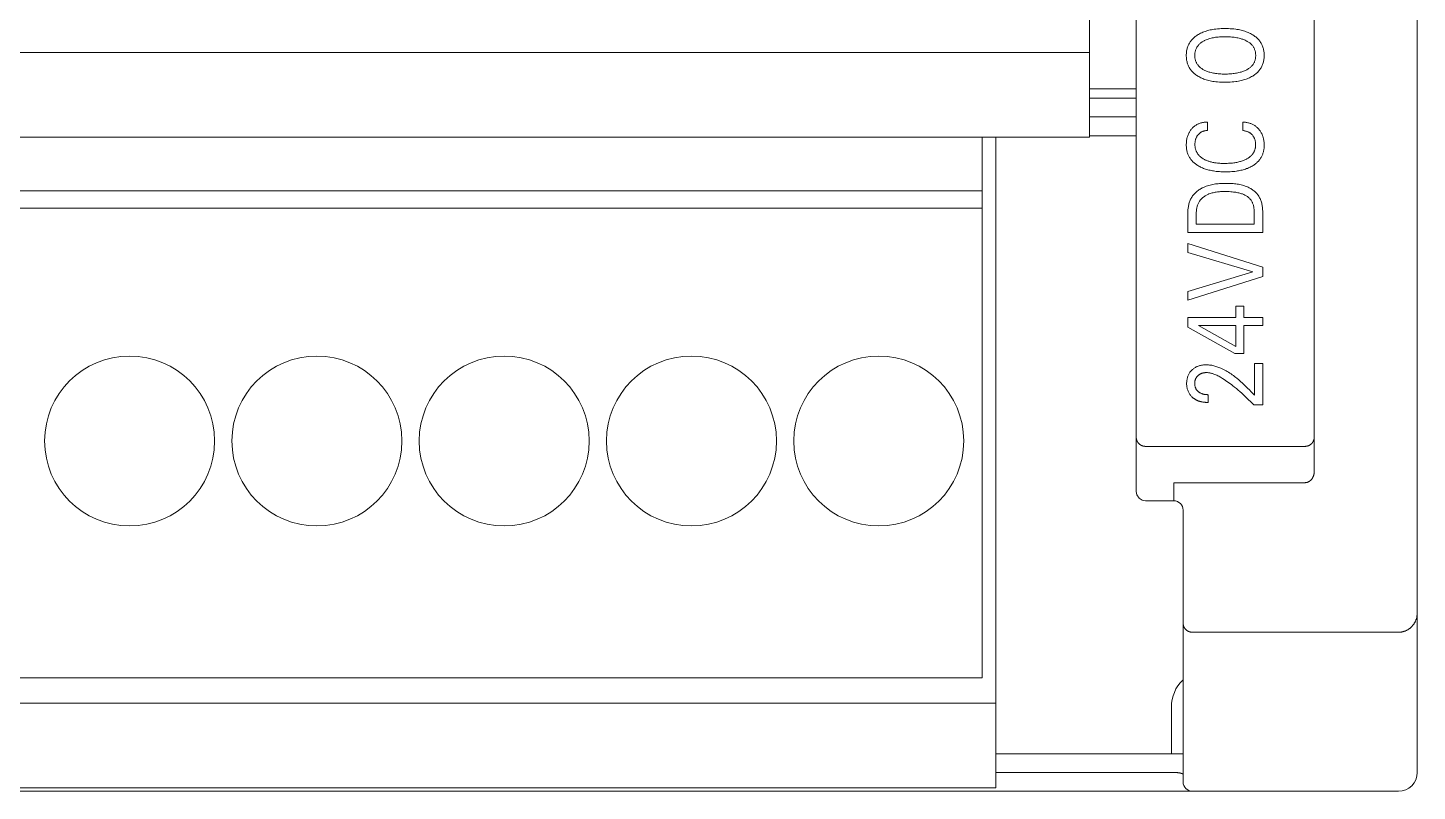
# Model space of a CAD drawing. Header units: millimetres. Extents: x 0 to 420, y 0 to 297.
# Drawn here: x 216.25 to 245.92, y 120.72 to 137.02 of the extents above; entities that cross this region are included whole.
import ezdxf

# ---------------------------------------------------------------- set-up
doc = ezdxf.new("R2010")
doc.units = ezdxf.units.MM
doc.layers.add('eProC - L2', color=41, linetype='Continuous', lineweight=20)

msp = doc.modelspace()

# ---------------------------------------------------------------- linework, layer by layer
at = {"layer": 'eProC - L2', "linetype": 'Continuous'}
for p, q in [((245.924, 167.515), (245.924, 121.115)), ((243.724, 127.543), (243.724, 160.901)), ((238.924, 147.334), (238.924, 134.685)), ((239.924, 145.615), (239.924, 127.119)), ((193.924, 136.495), (238.924, 136.495)), ((238.924, 135.715), (239.924, 135.715)), ((239.924, 135.515), (238.924, 135.515)), ((238.924, 135.115), (239.924, 135.115)), ((241.448, 135.004), (241.448, 134.825)), ((242.2, 134.825), (242.2, 135.004)), ((193.924, 134.685), (238.924, 134.685)), ((236.634, 123.135), (236.634, 134.685)), ((236.924, 134.685), (236.924, 120.785)), ((239.924, 134.715), (238.924, 134.715)), ((236.634, 133.535), (192.214, 133.535)), ((236.634, 133.167), (192.214, 133.167)), ((241.024, 132.648), (241.024, 133.053)), ((241.205, 133.053), (241.205, 132.823)), ((242.442, 132.823), (242.442, 133.089)), ((242.624, 133.088), (242.624, 132.648)), ((242.624, 132.648), (241.024, 132.648)), ((241.205, 132.823), (242.442, 132.823)), ((241.024, 132.224), (241.024, 132.414)), ((241.024, 132.414), (242.624, 131.906)), ((242.414, 131.81), (241.024, 132.224)), ((241.024, 131.391), (242.414, 131.81)), ((242.624, 131.906), (242.624, 131.71)), ((242.624, 131.71), (241.024, 131.202)), ((241.024, 131.202), (241.024, 131.391)), ((242.049, 130.831), (242.049, 131.073)), ((242.049, 131.073), (242.224, 131.073)), ((242.224, 131.073), (242.224, 130.831)), ((241.024, 130.628), (241.024, 130.831)), ((241.024, 130.831), (242.049, 130.831)), ((242.031, 130.064), (241.024, 130.628)), ((241.252, 130.659), (242.049, 130.214)), ((242.049, 130.659), (241.252, 130.659)), ((242.049, 130.214), (242.049, 130.659)), ((242.224, 130.831), (242.624, 130.831)), ((242.224, 130.659), (242.224, 130.064)), ((242.624, 130.659), (242.224, 130.659)), ((242.624, 130.831), (242.624, 130.659)), ((242.224, 130.064), (242.031, 130.064)), ((242.449, 129.174), (242.449, 129.848)), ((242.449, 129.848), (242.624, 129.848)), ((242.624, 129.848), (242.624, 128.965)), ((241.456, 129.184), (241.456, 129.018)), ((242.624, 128.965), (242.432, 128.965)), ((240.124, 128.08), (243.524, 128.08)), ((240.724, 126.919), (240.724, 127.304)), ((240.724, 127.304), (243.524, 127.304)), ((239.924, 127.119), (239.939, 127.042)), ((239.939, 127.042), (239.983, 126.976)), ((239.983, 126.976), (240.051, 126.932)), ((240.051, 126.932), (240.124, 126.919)), ((240.724, 126.919), (240.124, 126.919)), ((240.924, 120.915), (240.924, 126.719)), ((245.524, 124.11), (241.124, 124.11)), ((236.634, 123.135), (192.214, 123.135)), ((191.924, 122.595), (236.924, 122.595)), ((240.674, 121.515), (240.674, 122.515)), ((236.924, 121.515), (240.924, 121.515)), ((191.924, 120.785), (236.924, 120.785)), ((176.324, 120.715), (245.524, 120.715))]:
    msp.add_line(p, q, dxfattribs=at)
for points in [[(242.408, 136.87), (242.386, 136.883), (242.364, 136.895), (242.34, 136.906), (242.317, 136.917), (242.293, 136.927), (242.269, 136.936), (242.245, 136.944), (242.217, 136.953), (242.189, 136.961), (242.161, 136.968), (242.132, 136.974), (242.104, 136.98), (242.075, 136.985), (242.047, 136.989), (242.008, 136.994), (241.969, 136.998), (241.931, 137), (241.892, 137.002), (241.853, 137.003), (241.814, 137.004), (241.776, 137.003), (241.738, 137.002), (241.7, 137), (241.662, 136.997), (241.624, 136.993), (241.587, 136.988), (241.558, 136.984), (241.53, 136.979), (241.502, 136.973), (241.475, 136.967), (241.447, 136.96), (241.42, 136.951), (241.392, 136.943), (241.368, 136.934), (241.345, 136.924), (241.321, 136.914), (241.298, 136.903), (241.276, 136.892), (241.253, 136.879), (241.231, 136.866), (241.215, 136.855), (241.199, 136.844), (241.183, 136.832), (241.168, 136.82), (241.153, 136.807), (241.138, 136.794), (241.124, 136.78), (241.111, 136.765), (241.098, 136.751), (241.087, 136.736), (241.076, 136.721), (241.066, 136.705), (241.057, 136.689), (241.048, 136.673), (241.039, 136.657), (241.032, 136.64), (241.025, 136.623), (241.019, 136.605), (241.013, 136.586), (241.008, 136.567), (241.003, 136.548), (241, 136.528), (240.997, 136.509), (240.995, 136.489), (240.993, 136.469), (240.992, 136.449), (240.992, 136.43), (240.992, 136.41), (240.993, 136.39), (240.995, 136.37), (240.997, 136.35), (241, 136.33), (241.003, 136.311), (241.008, 136.291), (241.013, 136.272), (241.019, 136.253), (241.025, 136.236), (241.032, 136.219), (241.039, 136.202), (241.047, 136.185), (241.056, 136.169), (241.066, 136.153), (241.076, 136.137), (241.087, 136.122), (241.098, 136.107), (241.111, 136.092), (241.124, 136.078), (241.138, 136.064), (241.152, 136.051), (241.167, 136.038), (241.182, 136.026), (241.198, 136.014), (241.214, 136.003), (241.23, 135.992), (241.237, 135.988)], [(241.237, 135.988), (241.258, 135.976), (241.28, 135.964), (241.301, 135.953), (241.323, 135.943), (241.346, 135.934), (241.368, 135.925), (241.391, 135.917), (241.418, 135.908), (241.446, 135.9), (241.473, 135.893), (241.501, 135.886), (241.529, 135.881), (241.557, 135.876), (241.586, 135.871), (241.623, 135.867), (241.662, 135.863), (241.7, 135.86), (241.738, 135.858), (241.776, 135.857), (241.814, 135.856), (241.853, 135.857), (241.892, 135.858), (241.931, 135.86), (241.969, 135.863), (242.008, 135.866), (242.047, 135.871), (242.075, 135.875), (242.104, 135.88), (242.133, 135.886), (242.161, 135.892), (242.189, 135.899), (242.217, 135.907), (242.245, 135.916), (242.27, 135.924), (242.294, 135.933), (242.318, 135.943), (242.341, 135.953), (242.364, 135.965), (242.387, 135.977), (242.41, 135.99), (242.426, 136), (242.443, 136.011), (242.459, 136.023), (242.475, 136.035), (242.49, 136.048), (242.505, 136.061), (242.519, 136.075), (242.533, 136.09), (242.546, 136.105), (242.558, 136.119), (242.569, 136.134), (242.58, 136.15), (242.589, 136.166), (242.599, 136.182), (242.607, 136.199), (242.615, 136.216), (242.622, 136.234), (242.628, 136.251), (242.634, 136.27), (242.64, 136.29), (242.644, 136.309), (242.648, 136.329), (242.651, 136.349), (242.653, 136.369), (242.654, 136.389), (242.655, 136.409), (242.656, 136.43), (242.655, 136.45), (242.654, 136.47), (242.653, 136.49), (242.651, 136.51), (242.648, 136.53), (242.644, 136.549), (242.639, 136.569), (242.634, 136.588), (242.628, 136.607), (242.622, 136.625), (242.615, 136.642), (242.607, 136.66), (242.598, 136.676), (242.589, 136.693), (242.579, 136.709), (242.569, 136.724), (242.558, 136.739), (242.546, 136.754), (242.533, 136.769), (242.519, 136.784), (242.504, 136.798), (242.489, 136.811), (242.474, 136.824), (242.458, 136.836), (242.442, 136.848), (242.425, 136.859), (242.408, 136.87)], [(241.379, 136.745), (241.398, 136.754), (241.417, 136.763), (241.436, 136.771), (241.456, 136.778), (241.476, 136.784), (241.496, 136.79), (241.521, 136.797), (241.545, 136.803), (241.57, 136.808), (241.595, 136.812), (241.619, 136.816), (241.644, 136.819), (241.673, 136.822), (241.702, 136.825), (241.73, 136.826), (241.759, 136.828), (241.788, 136.828), (241.817, 136.829), (241.846, 136.829), (241.875, 136.828), (241.904, 136.827), (241.934, 136.825), (241.963, 136.822), (241.992, 136.819), (242.017, 136.816), (242.043, 136.812), (242.068, 136.808), (242.093, 136.803), (242.118, 136.798), (242.143, 136.791), (242.161, 136.786), (242.179, 136.78), (242.197, 136.774), (242.215, 136.768), (242.233, 136.76), (242.251, 136.753), (242.268, 136.744), (242.282, 136.737), (242.295, 136.73), (242.309, 136.722), (242.322, 136.713), (242.335, 136.704), (242.347, 136.695), (242.36, 136.685), (242.371, 136.675), (242.382, 136.664), (242.392, 136.654), (242.401, 136.643), (242.41, 136.632), (242.418, 136.621), (242.426, 136.609), (242.433, 136.597), (242.44, 136.584), (242.446, 136.572), (242.451, 136.559), (242.456, 136.545), (242.461, 136.531), (242.464, 136.517), (242.467, 136.503), (242.47, 136.488), (242.472, 136.474), (242.473, 136.459), (242.474, 136.444), (242.474, 136.43), (242.474, 136.415), (242.473, 136.4), (242.472, 136.386), (242.47, 136.371), (242.467, 136.356), (242.464, 136.342), (242.461, 136.328), (242.456, 136.314), (242.451, 136.3), (242.446, 136.288), (242.44, 136.275), (242.433, 136.263), (242.426, 136.251), (242.418, 136.239), (242.41, 136.227), (242.401, 136.217), (242.392, 136.206), (242.382, 136.196), (242.371, 136.185), (242.36, 136.175), (242.347, 136.165), (242.335, 136.155), (242.322, 136.147), (242.309, 136.138), (242.295, 136.13), (242.282, 136.123), (242.268, 136.116)], [(242.268, 136.116), (242.251, 136.107), (242.233, 136.1), (242.215, 136.093), (242.197, 136.086), (242.179, 136.08), (242.161, 136.074), (242.142, 136.069), (242.117, 136.063), (242.092, 136.057), (242.067, 136.052), (242.042, 136.048), (242.017, 136.044), (241.992, 136.041), (241.963, 136.038), (241.933, 136.035), (241.904, 136.034), (241.875, 136.032), (241.846, 136.032), (241.817, 136.031), (241.788, 136.032), (241.759, 136.032), (241.73, 136.034), (241.702, 136.035), (241.673, 136.038), (241.644, 136.041), (241.619, 136.044), (241.595, 136.048), (241.57, 136.052), (241.545, 136.057), (241.521, 136.063), (241.496, 136.07), (241.478, 136.075), (241.46, 136.081), (241.443, 136.087), (241.425, 136.094), (241.407, 136.101), (241.39, 136.109), (241.373, 136.118), (241.36, 136.125), (241.346, 136.132), (241.333, 136.14), (241.321, 136.149), (241.308, 136.158), (241.296, 136.167), (241.284, 136.177), (241.273, 136.187), (241.262, 136.198), (241.253, 136.208), (241.244, 136.219), (241.236, 136.229), (241.228, 136.241), (241.22, 136.252), (241.213, 136.264), (241.207, 136.277), (241.201, 136.289), (241.196, 136.302), (241.191, 136.315), (241.187, 136.329), (241.183, 136.343), (241.18, 136.357), (241.178, 136.372), (241.176, 136.386), (241.175, 136.401), (241.174, 136.415), (241.174, 136.43), (241.174, 136.444), (241.175, 136.459), (241.176, 136.473), (241.178, 136.488), (241.18, 136.502), (241.183, 136.516), (241.187, 136.53), (241.191, 136.544), (241.196, 136.558), (241.201, 136.571), (241.207, 136.583), (241.213, 136.595), (241.22, 136.607), (241.228, 136.619), (241.236, 136.63), (241.244, 136.641), (241.253, 136.652), (241.262, 136.662), (241.273, 136.673), (241.284, 136.683), (241.296, 136.693), (241.308, 136.702), (241.321, 136.711), (241.333, 136.72), (241.346, 136.728), (241.36, 136.735), (241.373, 136.743), (241.379, 136.745)], [(241.448, 135.004), (241.43, 135.004), (241.412, 135.004), (241.394, 135.003), (241.376, 135.001), (241.358, 134.998), (241.34, 134.995), (241.322, 134.991), (241.305, 134.987), (241.289, 134.982), (241.274, 134.977), (241.258, 134.972), (241.243, 134.965), (241.229, 134.958), (241.214, 134.951), (241.2, 134.943), (241.186, 134.934), (241.173, 134.925), (241.16, 134.915), (241.148, 134.905), (241.136, 134.894), (241.125, 134.883), (241.114, 134.871), (241.103, 134.859), (241.093, 134.847), (241.084, 134.834), (241.075, 134.821), (241.066, 134.807), (241.058, 134.794), (241.051, 134.78), (241.044, 134.766), (241.037, 134.751), (241.03, 134.734), (241.023, 134.715), (241.017, 134.697), (241.012, 134.679), (241.007, 134.66), (241.003, 134.641), (241, 134.62), (240.997, 134.599), (240.995, 134.579), (240.993, 134.558), (240.992, 134.537), (240.992, 134.515), (240.992, 134.497), (240.993, 134.48), (240.995, 134.462), (240.996, 134.444), (240.999, 134.426), (241.002, 134.408), (241.005, 134.39), (241.009, 134.373), (241.014, 134.356), (241.02, 134.339), (241.025, 134.323), (241.032, 134.307), (241.039, 134.292), (241.046, 134.277), (241.054, 134.262), (241.063, 134.247), (241.072, 134.233), (241.081, 134.219), (241.091, 134.206), (241.102, 134.193), (241.114, 134.179), (241.126, 134.166), (241.139, 134.153), (241.152, 134.141), (241.166, 134.129), (241.18, 134.118), (241.194, 134.107), (241.209, 134.097), (241.224, 134.087), (241.239, 134.077), (241.259, 134.066), (241.279, 134.055), (241.299, 134.045), (241.319, 134.035), (241.34, 134.026), (241.361, 134.018), (241.382, 134.01), (241.403, 134.003), (241.427, 133.995), (241.451, 133.988), (241.476, 133.982), (241.5, 133.976), (241.525, 133.971), (241.55, 133.966), (241.575, 133.962), (241.6, 133.958), (241.633, 133.954), (241.666, 133.95), (241.699, 133.948), (241.732, 133.946), (241.765, 133.944), (241.798, 133.943), (241.831, 133.943)], [(241.633, 134.133), (241.615, 134.136), (241.596, 134.138), (241.578, 134.142), (241.559, 134.145), (241.541, 134.149), (241.523, 134.154), (241.505, 134.159), (241.487, 134.164), (241.473, 134.168), (241.459, 134.173), (241.445, 134.178), (241.431, 134.183), (241.418, 134.189), (241.404, 134.195), (241.391, 134.201), (241.378, 134.208), (241.365, 134.215), (241.355, 134.221), (241.344, 134.228), (241.334, 134.234), (241.324, 134.241), (241.314, 134.248), (241.305, 134.256), (241.295, 134.264), (241.286, 134.272), (241.277, 134.28), (241.269, 134.289), (241.261, 134.298), (241.254, 134.306), (241.247, 134.314), (241.241, 134.322), (241.235, 134.33), (241.23, 134.339), (241.224, 134.348), (241.219, 134.357), (241.214, 134.366), (241.21, 134.375), (241.205, 134.385), (241.202, 134.394), (241.198, 134.404), (241.194, 134.415), (241.191, 134.427), (241.188, 134.438), (241.185, 134.45), (241.183, 134.462), (241.181, 134.474), (241.179, 134.486), (241.178, 134.498), (241.178, 134.51), (241.177, 134.522), (241.177, 134.534), (241.177, 134.546), (241.178, 134.558), (241.179, 134.571), (241.18, 134.583), (241.182, 134.595), (241.184, 134.607), (241.186, 134.619), (241.189, 134.63), (241.192, 134.641), (241.196, 134.651), (241.2, 134.662), (241.204, 134.673), (241.209, 134.683), (241.214, 134.693), (241.219, 134.702), (241.225, 134.712), (241.232, 134.721), (241.238, 134.73), (241.244, 134.737), (241.251, 134.744), (241.257, 134.751), (241.264, 134.758), (241.271, 134.765), (241.278, 134.771), (241.286, 134.777), (241.294, 134.782), (241.302, 134.788), (241.31, 134.793), (241.319, 134.797), (241.327, 134.801), (241.336, 134.805), (241.345, 134.808), (241.354, 134.811), (241.364, 134.814), (241.374, 134.817), (241.384, 134.819), (241.395, 134.821), (241.406, 134.823), (241.416, 134.824), (241.427, 134.824), (241.437, 134.825), (241.448, 134.825)], [(242.2, 134.825), (242.214, 134.823), (242.228, 134.821), (242.243, 134.819), (242.257, 134.815), (242.271, 134.812), (242.285, 134.807), (242.295, 134.804), (242.306, 134.799), (242.316, 134.795), (242.326, 134.79), (242.336, 134.785), (242.345, 134.779), (242.355, 134.773), (242.363, 134.767), (242.372, 134.76), (242.38, 134.753), (242.388, 134.745), (242.395, 134.738), (242.403, 134.73), (242.41, 134.721), (242.416, 134.713), (242.423, 134.703), (242.429, 134.694), (242.435, 134.684), (242.44, 134.675), (242.445, 134.665), (242.449, 134.654), (242.454, 134.643), (242.457, 134.633), (242.461, 134.622), (242.464, 134.61), (242.466, 134.599), (242.469, 134.585), (242.471, 134.57), (242.472, 134.555), (242.473, 134.54), (242.473, 134.525), (242.473, 134.512), (242.472, 134.499), (242.471, 134.485), (242.47, 134.472), (242.468, 134.459), (242.465, 134.446), (242.462, 134.433), (242.458, 134.42), (242.454, 134.407), (242.45, 134.395), (242.445, 134.383), (242.439, 134.372), (242.433, 134.36), (242.427, 134.349), (242.42, 134.339), (242.413, 134.328), (242.405, 134.318), (242.397, 134.308), (242.388, 134.298), (242.379, 134.289), (242.369, 134.279), (242.358, 134.27), (242.347, 134.261), (242.336, 134.252), (242.324, 134.244), (242.312, 134.236), (242.3, 134.228), (242.288, 134.221), (242.275, 134.214), (242.262, 134.208), (242.245, 134.2), (242.227, 134.192), (242.209, 134.185), (242.19, 134.178), (242.172, 134.172), (242.153, 134.166), (242.135, 134.161), (242.113, 134.155), (242.092, 134.15), (242.07, 134.146), (242.048, 134.142), (242.026, 134.138), (242.004, 134.135), (241.982, 134.132), (241.953, 134.129), (241.924, 134.127), (241.894, 134.125), (241.864, 134.124), (241.835, 134.123), (241.805, 134.123), (241.781, 134.123), (241.756, 134.123), (241.731, 134.124), (241.707, 134.126), (241.682, 134.128), (241.658, 134.13), (241.633, 134.133)], [(241.831, 133.943), (241.864, 133.943), (241.897, 133.944), (241.93, 133.946), (241.963, 133.948), (241.995, 133.95), (242.028, 133.954), (242.061, 133.958), (242.086, 133.962), (242.11, 133.966), (242.135, 133.971), (242.159, 133.976), (242.184, 133.982), (242.208, 133.988), (242.232, 133.995), (242.256, 134.003), (242.277, 134.011), (242.298, 134.018), (242.319, 134.027), (242.339, 134.036), (242.359, 134.046), (242.379, 134.056), (242.398, 134.067), (242.418, 134.078), (242.432, 134.088), (242.447, 134.098), (242.461, 134.108), (242.475, 134.119), (242.488, 134.13), (242.502, 134.142), (242.514, 134.154), (242.527, 134.167), (242.538, 134.18), (242.55, 134.193), (242.56, 134.206), (242.57, 134.22), (242.579, 134.233), (242.588, 134.248), (242.596, 134.262), (242.604, 134.277), (242.611, 134.292), (242.618, 134.307), (242.624, 134.323), (242.629, 134.339), (242.634, 134.356), (242.639, 134.373), (242.643, 134.391), (242.647, 134.408), (242.649, 134.426), (242.652, 134.444), (242.653, 134.462), (242.655, 134.48), (242.655, 134.498), (242.656, 134.515), (242.655, 134.536), (242.654, 134.556), (242.653, 134.577), (242.651, 134.597), (242.648, 134.618), (242.644, 134.638), (242.64, 134.654), (242.636, 134.67), (242.632, 134.685), (242.627, 134.701), (242.621, 134.716), (242.615, 134.732), (242.609, 134.747), (242.602, 134.761), (242.594, 134.775), (242.587, 134.789), (242.578, 134.803), (242.569, 134.816), (242.56, 134.829), (242.55, 134.842), (242.54, 134.855), (242.529, 134.867), (242.518, 134.878), (242.507, 134.89), (242.495, 134.9), (242.482, 134.911), (242.469, 134.921), (242.456, 134.93), (242.443, 134.939), (242.429, 134.947), (242.415, 134.954), (242.4, 134.961), (242.385, 134.968), (242.37, 134.974), (242.355, 134.979), (242.34, 134.984), (242.322, 134.989), (242.305, 134.993), (242.288, 134.996), (242.27, 134.999), (242.253, 135.001), (242.235, 135.003), (242.217, 135.004), (242.2, 135.004)], [(242.624, 133.088), (242.624, 133.108), (242.623, 133.129), (242.622, 133.15), (242.62, 133.171), (242.618, 133.192), (242.615, 133.212), (242.611, 133.233), (242.607, 133.254), (242.602, 133.274), (242.597, 133.294), (242.59, 133.314), (242.584, 133.334), (242.576, 133.353), (242.568, 133.372), (242.558, 133.391), (242.548, 133.409), (242.538, 133.426), (242.527, 133.442), (242.515, 133.458), (242.503, 133.473), (242.49, 133.487), (242.476, 133.501), (242.462, 133.515), (242.447, 133.528), (242.432, 133.54), (242.416, 133.552), (242.4, 133.564), (242.384, 133.575), (242.367, 133.585), (242.35, 133.595), (242.332, 133.605), (242.315, 133.613), (242.297, 133.622), (242.279, 133.629), (242.251, 133.64), (242.224, 133.65), (242.196, 133.658), (242.167, 133.666), (242.139, 133.672), (242.11, 133.678), (242.082, 133.682), (242.053, 133.686), (242.024, 133.69), (241.994, 133.692), (241.965, 133.694), (241.936, 133.696), (241.906, 133.696), (241.877, 133.697), (241.847, 133.697), (241.818, 133.697), (241.788, 133.697), (241.759, 133.696), (241.73, 133.695), (241.701, 133.693), (241.672, 133.69), (241.643, 133.688), (241.614, 133.684), (241.585, 133.68), (241.557, 133.675), (241.528, 133.669), (241.5, 133.662), (241.472, 133.655), (241.445, 133.646), (241.417, 133.636), (241.39, 133.626), (241.371, 133.617), (241.352, 133.609), (241.333, 133.599), (241.315, 133.589), (241.296, 133.579), (241.278, 133.568), (241.261, 133.556), (241.244, 133.544), (241.227, 133.532), (241.211, 133.518), (241.196, 133.505), (241.181, 133.49), (241.166, 133.476), (241.152, 133.46), (241.139, 133.444), (241.127, 133.428), (241.115, 133.411), (241.105, 133.394), (241.094, 133.376), (241.085, 133.357), (241.077, 133.338), (241.069, 133.319), (241.062, 133.3), (241.055, 133.28), (241.049, 133.26), (241.044, 133.24), (241.04, 133.219), (241.036, 133.198), (241.033, 133.178), (241.03, 133.157), (241.028, 133.136), (241.026, 133.115), (241.025, 133.094), (241.024, 133.074), (241.024, 133.053)], [(241.205, 133.053), (241.206, 133.069), (241.206, 133.085), (241.207, 133.101), (241.209, 133.117), (241.21, 133.133), (241.213, 133.149), (241.216, 133.165), (241.219, 133.181), (241.223, 133.197), (241.227, 133.212), (241.232, 133.228), (241.237, 133.243), (241.243, 133.258), (241.25, 133.272), (241.257, 133.286), (241.265, 133.3), (241.273, 133.314), (241.282, 133.326), (241.291, 133.338), (241.301, 133.35), (241.311, 133.361), (241.322, 133.372), (241.333, 133.382), (241.345, 133.392), (241.356, 133.402), (241.369, 133.411), (241.381, 133.42), (241.394, 133.428), (241.408, 133.436), (241.421, 133.444), (241.435, 133.451), (241.449, 133.458), (241.463, 133.464), (241.477, 133.47), (241.499, 133.478), (241.521, 133.486), (241.543, 133.492), (241.565, 133.498), (241.587, 133.503), (241.61, 133.507), (241.633, 133.511), (241.655, 133.514), (241.678, 133.516), (241.701, 133.518), (241.724, 133.52), (241.747, 133.521), (241.77, 133.522), (241.793, 133.522), (241.817, 133.522), (241.848, 133.522), (241.879, 133.521), (241.91, 133.52), (241.941, 133.518), (241.972, 133.515), (242.003, 133.512), (242.025, 133.509), (242.047, 133.506), (242.069, 133.502), (242.091, 133.498), (242.112, 133.493), (242.134, 133.488), (242.155, 133.481), (242.173, 133.476), (242.19, 133.47), (242.207, 133.463), (242.224, 133.456), (242.24, 133.448), (242.257, 133.44), (242.272, 133.431), (242.284, 133.423), (242.296, 133.415), (242.307, 133.406), (242.318, 133.397), (242.329, 133.388), (242.339, 133.378), (242.349, 133.368), (242.358, 133.357), (242.367, 133.346), (242.375, 133.335), (242.383, 133.323), (242.39, 133.311), (242.397, 133.298), (242.403, 133.285), (242.409, 133.272), (242.414, 133.259), (242.419, 133.246), (242.424, 133.232), (242.428, 133.215), (242.432, 133.197), (242.436, 133.179), (242.438, 133.161), (242.44, 133.143), (242.441, 133.125), (242.442, 133.107), (242.442, 133.089)], [(242.449, 129.174), (242.412, 129.211), (242.376, 129.248), (242.339, 129.285), (242.302, 129.322), (242.265, 129.359), (242.227, 129.395), (242.189, 129.431), (242.151, 129.466), (242.111, 129.5), (242.071, 129.534), (242.047, 129.554), (242.023, 129.573), (241.998, 129.592), (241.972, 129.61), (241.947, 129.628), (241.921, 129.645), (241.895, 129.662), (241.868, 129.678), (241.841, 129.694), (241.814, 129.709), (241.786, 129.723), (241.758, 129.737), (241.73, 129.75), (241.709, 129.759), (241.688, 129.767), (241.666, 129.775), (241.645, 129.782), (241.623, 129.789), (241.602, 129.795), (241.58, 129.801), (241.558, 129.806), (241.536, 129.811), (241.514, 129.814), (241.491, 129.817), (241.469, 129.82), (241.447, 129.821), (241.424, 129.822), (241.403, 129.822), (241.381, 129.821), (241.36, 129.819), (241.338, 129.816), (241.317, 129.813), (241.296, 129.808), (241.28, 129.804), (241.264, 129.8), (241.248, 129.795), (241.233, 129.789), (241.218, 129.783), (241.203, 129.776), (241.188, 129.768), (241.175, 129.76), (241.162, 129.751), (241.149, 129.742), (241.137, 129.732), (241.125, 129.722), (241.113, 129.711), (241.102, 129.7), (241.091, 129.688), (241.081, 129.676), (241.071, 129.663), (241.062, 129.649), (241.053, 129.635), (241.045, 129.621), (241.038, 129.606), (241.031, 129.591), (241.025, 129.576), (241.02, 129.56), (241.015, 129.544), (241.011, 129.528), (241.008, 129.51), (241.005, 129.492), (241.003, 129.474), (241.001, 129.456), (241, 129.438), (241, 129.42), (241, 129.401), (241.001, 129.383), (241.003, 129.364), (241.006, 129.346), (241.009, 129.328), (241.013, 129.31), (241.017, 129.293), (241.023, 129.277), (241.029, 129.261), (241.036, 129.245), (241.043, 129.229), (241.051, 129.214), (241.06, 129.2), (241.07, 129.187), (241.079, 129.174), (241.09, 129.161), (241.101, 129.149)], [(241.456, 129.184), (241.446, 129.184), (241.435, 129.185), (241.425, 129.185), (241.415, 129.186), (241.405, 129.187), (241.395, 129.188), (241.384, 129.19), (241.374, 129.191), (241.366, 129.193), (241.357, 129.195), (241.348, 129.197), (241.339, 129.2), (241.331, 129.203), (241.322, 129.206), (241.314, 129.209), (241.305, 129.213), (241.298, 129.216), (241.292, 129.22), (241.285, 129.223), (241.279, 129.227), (241.272, 129.231), (241.266, 129.235), (241.26, 129.24), (241.254, 129.244), (241.248, 129.249), (241.243, 129.254), (241.238, 129.259), (241.233, 129.264), (241.228, 129.269), (241.223, 129.274), (241.219, 129.279), (241.214, 129.285), (241.21, 129.291), (241.206, 129.297), (241.203, 129.303), (241.199, 129.309), (241.196, 129.315), (241.193, 129.321), (241.19, 129.328), (241.187, 129.334), (241.185, 129.341), (241.183, 129.347), (241.181, 129.354), (241.179, 129.362), (241.177, 129.37), (241.176, 129.378), (241.174, 129.387), (241.174, 129.395), (241.173, 129.403), (241.173, 129.412), (241.172, 129.42), (241.173, 129.428), (241.173, 129.436), (241.173, 129.444), (241.174, 129.452), (241.175, 129.461), (241.176, 129.469), (241.178, 129.477), (241.18, 129.484), (241.181, 129.492), (241.184, 129.499), (241.186, 129.506), (241.188, 129.513), (241.191, 129.52), (241.194, 129.527), (241.198, 129.534), (241.201, 129.54), (241.205, 129.546), (241.209, 129.553), (241.213, 129.559), (241.217, 129.565), (241.222, 129.571), (241.227, 129.576), (241.232, 129.582), (241.237, 129.587), (241.242, 129.592), (241.248, 129.597), (241.253, 129.601), (241.259, 129.606), (241.265, 129.61), (241.271, 129.614), (241.277, 129.618), (241.283, 129.622), (241.29, 129.625), (241.297, 129.629), (241.304, 129.632), (241.311, 129.635), (241.318, 129.638), (241.325, 129.64), (241.333, 129.642), (241.34, 129.645), (241.347, 129.646), (241.355, 129.648), (241.364, 129.65), (241.372, 129.651), (241.381, 129.653), (241.39, 129.654), (241.398, 129.655), (241.407, 129.655), (241.416, 129.656), (241.425, 129.656), (241.433, 129.656)], [(241.433, 129.656), (241.448, 129.655), (241.463, 129.654), (241.479, 129.652), (241.494, 129.65), (241.508, 129.647), (241.523, 129.643), (241.538, 129.639), (241.553, 129.635), (241.567, 129.63), (241.582, 129.625), (241.603, 129.617), (241.624, 129.608), (241.645, 129.598), (241.666, 129.588), (241.686, 129.578), (241.706, 129.567), (241.726, 129.555), (241.746, 129.544), (241.765, 129.532), (241.798, 129.511), (241.83, 129.49), (241.861, 129.468), (241.893, 129.446), (241.923, 129.423), (241.954, 129.4), (241.984, 129.376), (242.023, 129.345), (242.062, 129.314), (242.1, 129.282), (242.137, 129.249), (242.175, 129.216), (242.213, 129.182), (242.25, 129.147), (242.287, 129.112), (242.324, 129.076), (242.36, 129.04), (242.397, 129.003), (242.432, 128.965)], [(241.101, 129.149), (241.108, 129.141), (241.116, 129.134), (241.122, 129.129), (241.128, 129.123), (241.134, 129.118), (241.14, 129.113), (241.146, 129.108), (241.153, 129.103), (241.159, 129.099), (241.166, 129.094), (241.173, 129.09), (241.18, 129.085), (241.187, 129.081), (241.194, 129.077), (241.201, 129.073), (241.208, 129.07), (241.216, 129.066), (241.223, 129.062), (241.231, 129.059), (241.239, 129.056), (241.247, 129.052), (241.255, 129.049), (241.263, 129.047), (241.272, 129.044), (241.28, 129.041), (241.288, 129.039), (241.296, 129.037), (241.305, 129.035), (241.313, 129.033), (241.321, 129.031), (241.332, 129.029), (241.342, 129.027), (241.352, 129.025), (241.362, 129.024), (241.373, 129.023), (241.383, 129.022), (241.394, 129.021), (241.404, 129.02), (241.414, 129.019), (241.425, 129.019), (241.435, 129.018), (241.446, 129.018), (241.456, 129.018)], [(240.124, 128.08), (240.119, 128.08), (240.114, 128.08), (240.109, 128.08), (240.105, 128.081), (240.1, 128.081), (240.095, 128.082), (240.09, 128.083), (240.085, 128.083), (240.081, 128.084), (240.076, 128.085), (240.071, 128.087), (240.067, 128.088), (240.062, 128.089), (240.057, 128.091), (240.053, 128.092), (240.048, 128.094), (240.044, 128.096), (240.039, 128.098), (240.035, 128.1), (240.031, 128.102), (240.026, 128.104), (240.022, 128.107), (240.018, 128.109), (240.014, 128.112), (240.01, 128.114), (240.006, 128.117), (240.002, 128.12), (239.998, 128.123), (239.994, 128.126), (239.991, 128.129), (239.987, 128.132), (239.983, 128.136), (239.98, 128.139), (239.977, 128.142), (239.973, 128.146), (239.97, 128.15), (239.967, 128.153), (239.964, 128.157), (239.961, 128.161), (239.958, 128.165), (239.955, 128.169), (239.953, 128.173), (239.95, 128.177), (239.948, 128.181), (239.945, 128.186), (239.943, 128.19), (239.941, 128.194), (239.939, 128.199), (239.937, 128.203), (239.936, 128.208), (239.934, 128.212), (239.933, 128.217), (239.931, 128.221), (239.93, 128.226), (239.929, 128.231), (239.928, 128.235), (239.927, 128.24), (239.926, 128.245), (239.925, 128.249), (239.925, 128.254), (239.924, 128.259), (239.924, 128.264), (239.924, 128.268), (239.924, 128.273)], [(243.524, 128.08), (243.529, 128.08), (243.534, 128.08), (243.539, 128.08), (243.544, 128.081), (243.549, 128.081), (243.554, 128.082), (243.559, 128.083), (243.564, 128.084), (243.569, 128.085), (243.574, 128.086), (243.579, 128.087), (243.583, 128.089), (243.588, 128.09), (243.593, 128.092), (243.597, 128.093), (243.602, 128.095), (243.606, 128.097), (243.611, 128.099), (243.615, 128.101), (243.62, 128.103), (243.624, 128.106), (243.628, 128.108), (243.632, 128.111), (243.636, 128.113), (243.64, 128.116), (243.644, 128.119), (243.648, 128.122), (243.652, 128.125), (243.656, 128.128), (243.659, 128.131), (243.663, 128.134), (243.666, 128.137), (243.67, 128.141), (243.673, 128.144), (243.676, 128.148), (243.679, 128.152), (243.682, 128.155), (243.685, 128.159), (243.688, 128.163), (243.691, 128.167), (243.694, 128.171), (243.696, 128.175), (243.699, 128.179), (243.701, 128.183), (243.703, 128.188), (243.705, 128.192), (243.708, 128.196), (243.709, 128.201), (243.711, 128.205), (243.713, 128.21), (243.714, 128.214), (243.716, 128.219), (243.717, 128.223), (243.718, 128.228), (243.719, 128.232), (243.72, 128.237), (243.721, 128.241), (243.722, 128.246), (243.722, 128.25), (243.723, 128.255), (243.723, 128.259), (243.724, 128.264), (243.724, 128.268), (243.724, 128.273)], [(243.724, 127.543), (243.724, 127.537), (243.724, 127.531), (243.723, 127.525), (243.723, 127.519), (243.722, 127.513), (243.722, 127.507), (243.721, 127.501), (243.72, 127.495), (243.719, 127.489), (243.717, 127.483), (243.716, 127.477), (243.715, 127.471), (243.713, 127.465), (243.711, 127.46), (243.71, 127.454), (243.708, 127.449), (243.706, 127.444), (243.704, 127.438), (243.701, 127.433), (243.699, 127.428), (243.697, 127.422), (243.694, 127.417), (243.691, 127.412), (243.689, 127.407), (243.686, 127.402), (243.683, 127.397), (243.68, 127.393), (243.677, 127.389), (243.673, 127.384), (243.67, 127.38), (243.667, 127.376), (243.664, 127.372), (243.66, 127.368), (243.656, 127.364), (243.653, 127.36), (243.649, 127.357), (243.645, 127.353), (243.641, 127.349), (243.637, 127.346), (243.633, 127.343), (243.629, 127.34), (243.626, 127.337), (243.622, 127.335), (243.617, 127.332), (243.613, 127.329), (243.609, 127.327), (243.605, 127.325), (243.601, 127.322), (243.596, 127.32), (243.592, 127.318), (243.587, 127.316), (243.583, 127.315), (243.578, 127.313), (243.574, 127.312), (243.57, 127.31), (243.565, 127.309), (243.561, 127.308), (243.556, 127.307), (243.551, 127.306), (243.547, 127.306), (243.542, 127.305), (243.538, 127.305), (243.533, 127.304), (243.528, 127.304), (243.524, 127.304)], [(245.924, 124.521), (245.924, 124.51), (245.923, 124.5), (245.923, 124.489), (245.922, 124.479), (245.921, 124.469), (245.919, 124.458), (245.917, 124.447), (245.915, 124.436), (245.913, 124.425), (245.91, 124.414), (245.907, 124.404), (245.904, 124.393), (245.901, 124.383), (245.897, 124.374), (245.894, 124.365), (245.89, 124.355), (245.886, 124.346), (245.882, 124.337), (245.877, 124.328), (245.872, 124.319), (245.867, 124.31), (245.862, 124.301), (245.856, 124.293), (245.851, 124.284), (245.845, 124.276), (245.839, 124.268), (245.832, 124.259), (245.826, 124.251), (245.819, 124.243), (245.812, 124.236), (245.805, 124.228), (245.797, 124.221), (245.79, 124.214), (245.782, 124.207), (245.774, 124.2), (245.766, 124.194), (245.757, 124.187), (245.749, 124.181), (245.74, 124.176), (245.731, 124.17), (245.722, 124.165), (245.713, 124.159), (245.704, 124.154), (245.695, 124.15), (245.685, 124.145), (245.676, 124.141), (245.666, 124.137), (245.656, 124.134), (245.647, 124.13), (245.637, 124.127), (245.627, 124.124), (245.617, 124.122), (245.606, 124.119), (245.596, 124.117), (245.586, 124.115), (245.576, 124.114), (245.565, 124.113), (245.555, 124.112), (245.545, 124.111), (245.534, 124.111), (245.524, 124.11)], [(241.124, 124.11), (241.119, 124.11), (241.114, 124.111), (241.109, 124.111), (241.104, 124.111), (241.099, 124.112), (241.094, 124.113), (241.089, 124.113), (241.084, 124.114), (241.08, 124.115), (241.075, 124.116), (241.07, 124.118), (241.065, 124.119), (241.061, 124.12), (241.056, 124.122), (241.052, 124.123), (241.047, 124.125), (241.043, 124.127), (241.038, 124.129), (241.034, 124.131), (241.03, 124.133), (241.025, 124.136), (241.021, 124.138), (241.017, 124.14), (241.013, 124.143), (241.009, 124.146), (241.005, 124.148), (241.001, 124.151), (240.997, 124.154), (240.993, 124.157), (240.99, 124.16), (240.986, 124.164), (240.983, 124.167), (240.979, 124.17), (240.976, 124.174), (240.973, 124.177), (240.969, 124.181), (240.966, 124.185), (240.963, 124.189), (240.96, 124.192), (240.958, 124.196), (240.955, 124.2), (240.952, 124.205), (240.95, 124.209), (240.947, 124.213), (240.945, 124.217), (240.943, 124.222), (240.941, 124.226), (240.939, 124.231), (240.937, 124.235), (240.935, 124.24), (240.934, 124.244), (240.932, 124.249), (240.931, 124.253), (240.93, 124.258), (240.929, 124.262), (240.928, 124.267), (240.927, 124.271), (240.926, 124.276), (240.925, 124.28), (240.925, 124.285), (240.924, 124.29), (240.924, 124.294), (240.924, 124.299), (240.924, 124.304)], [(236.924, 121.115), (240.732, 121.115), (240.741, 121.115), (240.749, 121.115), (240.757, 121.115), (240.766, 121.115), (240.774, 121.114), (240.783, 121.114), (240.791, 121.113), (240.8, 121.112), (240.806, 121.112), (240.813, 121.111), (240.819, 121.11), (240.826, 121.109), (240.832, 121.108), (240.839, 121.107), (240.845, 121.106), (240.852, 121.105), (240.858, 121.104), (240.864, 121.103), (240.867, 121.102), (240.871, 121.101), (240.874, 121.101), (240.877, 121.1), (240.88, 121.099), (240.883, 121.098), (240.886, 121.097), (240.889, 121.096), (240.892, 121.095), (240.895, 121.094), (240.899, 121.093), (240.902, 121.091), (240.905, 121.09), (240.908, 121.088), (240.91, 121.088), (240.911, 121.087), (240.912, 121.086), (240.913, 121.085), (240.915, 121.085), (240.916, 121.084), (240.917, 121.083), (240.918, 121.082), (240.919, 121.081), (240.92, 121.08), (240.921, 121.079), (240.922, 121.078), (240.922, 121.077), (240.923, 121.076), (240.923, 121.075), (240.924, 121.074), (240.924, 121.072), (240.924, 121.071)]]:
    msp.add_lwpolyline(points, dxfattribs=at)
for centre in [(218.424, 128.195), (222.424, 128.195), (226.424, 128.195), (230.424, 128.195), (234.424, 128.195)]:
    msp.add_circle(centre, 1.815, dxfattribs=at)
for centre, radius, start, end in [((240.724, 126.719), 0.2, 0, 90), ((241.474, 122.515), 0.8, 134.1058, 180), ((245.524, 121.115), 0.4, 270, 0), ((241.124, 120.915), 0.2, 180, 270)]:
    msp.add_arc(centre, radius, start, end, dxfattribs=at)

doc.saveas('drawing.dxf')
